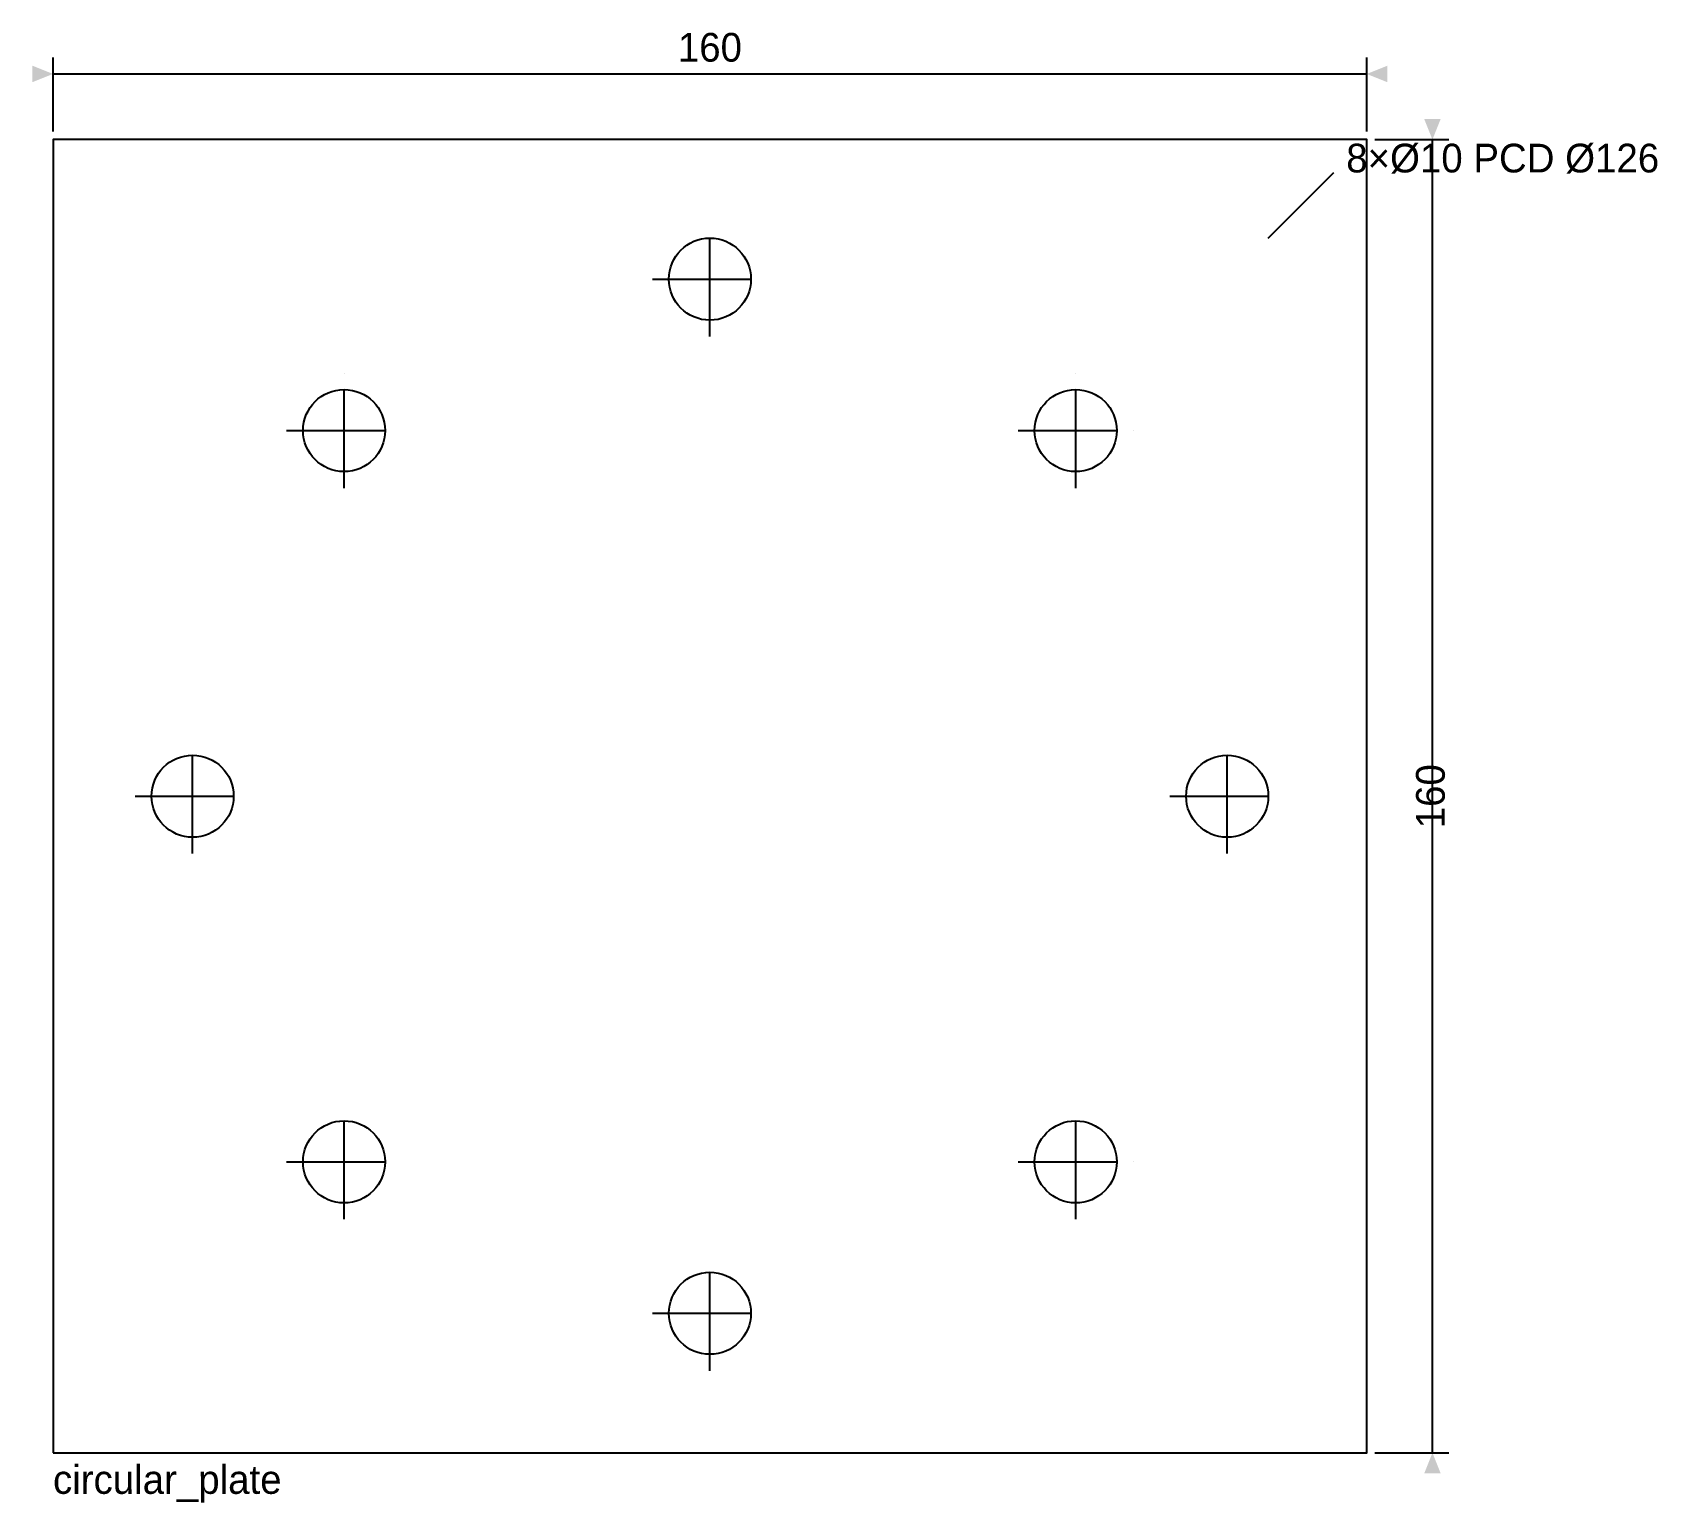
# Model space of a CAD drawing. Header units: millimetres. Extents: x 8 to 205, y 4 to 183.
import ezdxf
from ezdxf.enums import TextEntityAlignment as Align

# ---------------------------------------------------------------- set-up
doc = ezdxf.new("R2010")
doc.units = ezdxf.units.MM
doc.linetypes.add('AICAD_CENTERLINE', pattern=[14, 8, -2, 2, -2])
for name, color, linetype in [('AICAD_ANNOTATION', 7, 'CONTINUOUS'), ('AICAD_CENTER', 7, 'AICAD_CENTERLINE'), ('AICAD_DIMENSION', 7, 'CONTINUOUS'), ('AICAD_OBJECT', 7, 'CONTINUOUS')]:
    doc.layers.add(name, color=color, linetype=linetype)

msp = doc.modelspace()

# ---------------------------------------------------------------- linework, layer by layer
at = {"layer": 'AICAD_CENTER'}
for p, q in [((90, 146), (90, 160)), ((90, 150), (90, 156)), ((83, 153), (97, 153)), ((87, 153), (93, 153)), ((45.45, 127.55), (45.45, 141.55)), ((134.55, 127.55), (134.55, 141.55)), ((45.45, 131.55), (45.45, 137.55)), ((134.55, 131.55), (134.55, 137.55)), ((38.45, 134.55), (52.45, 134.55)), ((42.45, 134.55), (48.45, 134.55)), ((127.55, 134.55), (141.55, 134.55)), ((131.55, 134.55), (137.55, 134.55)), ((27, 83), (27, 97)), ((153, 83), (153, 97)), ((27, 87), (27, 93)), ((153, 87), (153, 93)), ((20, 90), (34, 90)), ((24, 90), (30, 90)), ((146, 90), (160, 90)), ((150, 90), (156, 90)), ((45.45, 38.45), (45.45, 52.45)), ((134.55, 38.45), (134.55, 52.45)), ((45.45, 42.45), (45.45, 48.45)), ((134.55, 42.45), (134.55, 48.45)), ((38.45, 45.45), (52.45, 45.45)), ((42.45, 45.45), (48.45, 45.45)), ((127.55, 45.45), (141.55, 45.45)), ((131.55, 45.45), (137.55, 45.45)), ((90, 20), (90, 34)), ((90, 24), (90, 30)), ((83, 27), (97, 27)), ((87, 27), (93, 27))]:
    msp.add_line(p, q, dxfattribs=at)
at = {"layer": 'AICAD_DIMENSION'}
for p, q in [((10, 171), (10, 180)), ((170, 171), (170, 180)), ((10, 178), (170, 178)), ((171, 170), (180, 170)), ((178, 10), (178, 170)), ((158, 158), (166, 166)), ((171, 10), (180, 10))]:
    msp.add_line(p, q, dxfattribs=at)
for points in [[(10, 178), (7.5, 179), (7.5, 177)], [(170, 178), (172.5, 177), (172.5, 179)], [(178, 170), (179, 172.5), (177, 172.5)], [(178, 10), (177, 7.5), (179, 7.5)]]:
    msp.add_solid(points, dxfattribs=at)
at = {"layer": 'AICAD_OBJECT'}
msp.add_lwpolyline([(10, 10), (170, 10), (170, 170), (10, 170)], close=True, dxfattribs=at)
for centre in [(90, 153), (45.45, 134.55), (134.55, 134.55), (27, 90), (153, 90), (45.45, 45.45), (134.55, 45.45), (90, 27)]:
    msp.add_circle(centre, 5, dxfattribs=at)

# ---------------------------------------------------------------- texts
at = {"layer": 'AICAD_ANNOTATION'}
msp.add_text('circular_plate', height=3.5, dxfattribs=at).set_placement((10, 5))
at = {"layer": 'AICAD_DIMENSION'}
msp.add_text('160', height=3.5, dxfattribs=at).set_placement((90, 179.5), align=Align.CENTER)
msp.add_text('8×Ø10 PCD Ø126', height=3.5, dxfattribs=at).set_placement((167.5, 166))
msp.add_text('160', height=3.5, rotation=90, dxfattribs=at).set_placement((179.5, 90), align=Align.CENTER)

doc.saveas('drawing.dxf')
